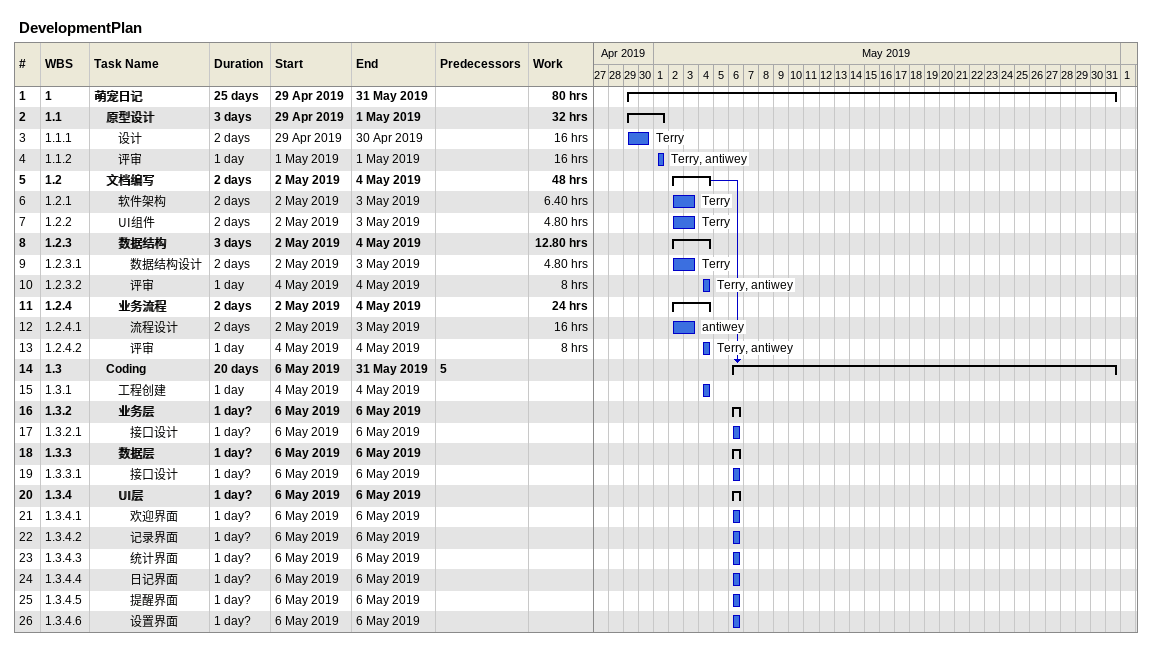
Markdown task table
DevelopmentPlan

| ID | WBS | Task | Duration | Start | Finish | Predecessors | Resources | Work (h) |
|---|---|---|---|---|---|---|---|---|
| 1 | 1 | **萌宠日记** | 25d | 2019-04-29 | 2019-05-31 |  |  | 80 |
| 2 | 1.1 | **原型设计** | 3d | 2019-04-29 | 2019-05-01 |  |  | 32 |
| 3 | 1.1.1 | 设计 | 2d | 2019-04-29 | 2019-04-30 |  | Terry | 16 |
| 4 | 1.1.2 | 评审 | 1d | 2019-05-01 | 2019-05-01 |  | Terry, antiwey | 16 |
| 5 | 1.2 | **文档编写** | 2d | 2019-05-02 | 2019-05-04 |  |  | 48 |
| 6 | 1.2.1 | 软件架构 | 2d | 2019-05-02 | 2019-05-03 |  | Terry | 6.40 |
| 7 | 1.2.2 | UI组件 | 2d | 2019-05-02 | 2019-05-03 |  | Terry | 4.80 |
| 8 | 1.2.3 | **数据结构** | 3d | 2019-05-02 | 2019-05-04 |  |  | 12.80 |
| 9 | 1.2.3.1 | 数据结构设计 | 2d | 2019-05-02 | 2019-05-03 |  | Terry | 4.80 |
| 10 | 1.2.3.2 | 评审 | 1d | 2019-05-04 | 2019-05-04 |  | Terry, antiwey | 8 |
| 11 | 1.2.4 | **业务流程** | 2d | 2019-05-02 | 2019-05-04 |  |  | 24 |
| 12 | 1.2.4.1 | 流程设计 | 2d | 2019-05-02 | 2019-05-03 |  | antiwey | 16 |
| 13 | 1.2.4.2 | 评审 | 1d | 2019-05-04 | 2019-05-04 |  | Terry, antiwey | 8 |
| 14 | 1.3 | **Coding** | 20d | 2019-05-06 | 2019-05-31 | 5 |  |  |
| 15 | 1.3.1 | 工程创建 | 1d | 2019-05-04 | 2019-05-04 |  |  |  |
| 16 | 1.3.2 | **业务层** | 1d? | 2019-05-06 | 2019-05-06 |  |  |  |
| 17 | 1.3.2.1 | 接口设计 | 1d? | 2019-05-06 | 2019-05-06 |  |  |  |
| 18 | 1.3.3 | **数据层** | 1d? | 2019-05-06 | 2019-05-06 |  |  |  |
| 19 | 1.3.3.1 | 接口设计 | 1d? | 2019-05-06 | 2019-05-06 |  |  |  |
| 20 | 1.3.4 | **UI层** | 1d? | 2019-05-06 | 2019-05-06 |  |  |  |
| 21 | 1.3.4.1 | 欢迎界面 | 1d? | 2019-05-06 | 2019-05-06 |  |  |  |
| 22 | 1.3.4.2 | 记录界面 | 1d? | 2019-05-06 | 2019-05-06 |  |  |  |
| 23 | 1.3.4.3 | 统计界面 | 1d? | 2019-05-06 | 2019-05-06 |  |  |  |
| 24 | 1.3.4.4 | 日记界面 | 1d? | 2019-05-06 | 2019-05-06 |  |  |  |
| 25 | 1.3.4.5 | 提醒界面 | 1d? | 2019-05-06 | 2019-05-06 |  |  |  |
| 26 | 1.3.4.6 | 设置界面 | 1d? | 2019-05-06 | 2019-05-06 |  |  |  |
